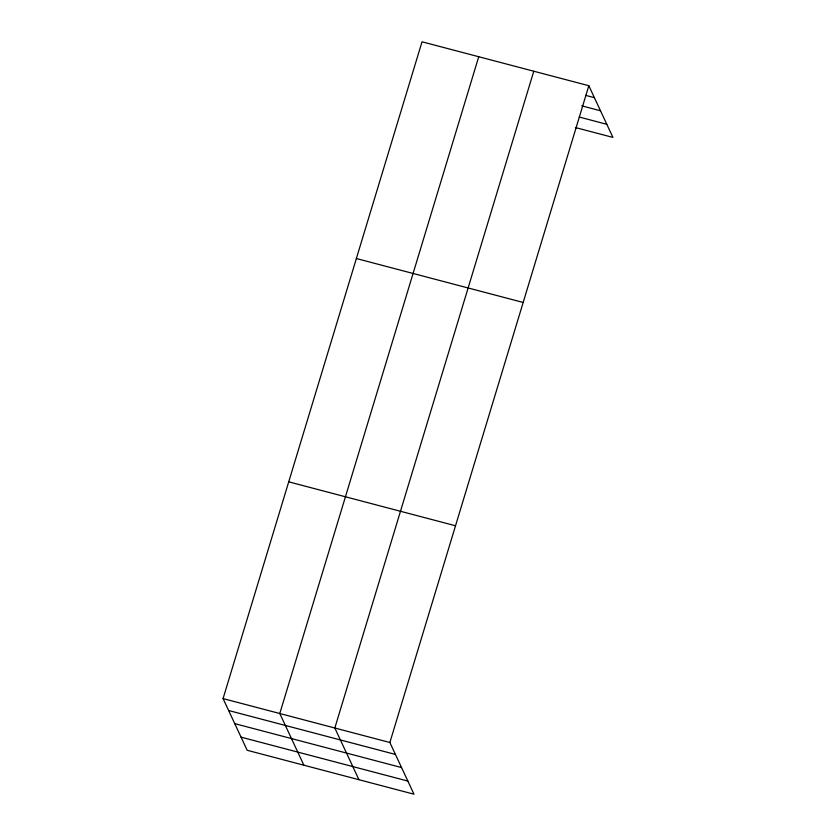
<?xml version="1.0" encoding="UTF-8"?>
<svg xmlns="http://www.w3.org/2000/svg" width="836" height="836" viewBox="0 0 836 836"><rect width="100%" height="100%" fill="white"/><g stroke="black" fill="none" stroke-linecap="round" stroke-linejoin="round"><path stroke-width="1.25" d="M588.826 85.721L389.869 742.504L413.977 794.2L247.174 750.279L223.066 698.582L422.023 41.8L588.826 85.721L612.934 137.417L575.398 127.542M478.735 56.733L279.788 713.516L303.886 765.212M533.776 71.227L334.828 728.01L358.937 779.706M585.628 95.356L594.386 97.655M581.741 105.838L600.509 110.78M579.285 117.05L606.811 124.303M356.366 258.533L523.169 302.465M288.723 481.839L455.526 525.771M223.066 698.582L389.869 742.504M228.636 710.516L395.438 754.438M234.749 723.631L401.552 767.563M241.061 737.153L407.863 781.075"/></g></svg>
